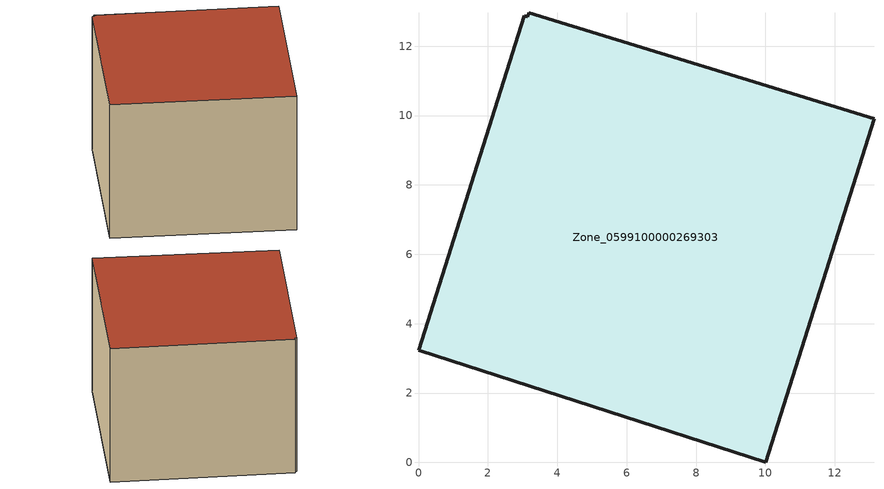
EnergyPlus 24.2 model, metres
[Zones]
Zone_0599100000269303
 floor ground (C_G): 0,3.24 3.04,12.88 3.14,12.85 3.18,12.97 13.13,9.9 10.01,0 z0.36
 wall outside (C_F): 0,3.24 10.01,0 13.13,9.9 3.18,12.97 3.14,12.85 3.04,12.88 0,3.24 z0.36:8.93
 roof outside (C_R): 3.04,12.88 0,3.24 10.01,0 13.13,9.9 3.18,12.97 3.14,12.85 z8.93
[BUILDING]
Pand.0599100000269303: North Axis=0; Terrain=City; Loads Convergence Tolerance Value=0.04; Temperature Convergence Tolerance Value=0.4; Solar Distribution=FullExterior; Maximum Number of Warmup Days=25; Minimum Number of Warmup Days=1
[Site:Location]
Rotterdam.The.Hague.AP_ZH_NLD Design_Conditions: Latitude=51.96; Longitude=4.45; Time Zone=1; Elevation=-4.5
[SITE:GROUNDTEMPERATURE:BUILDINGSURFACE]
18, 18, 18, 18, 18, 18, 18, 18, 18, 18, 18, 18
[MATERIAL] Thermal Absorptance=0.9; Solar Absorptance=0.7; Visible Absorptance=0.7
Name | Roughness | Thickness | Conductivity | Density | Specific Heat
G.TI.1946 | MediumSmooth | 0.15 | 1 | 540 | 1210
F.TI.1946 | Rough | 0.3 | 0.857143 | 1920 | 840
R.TI.1946 | MediumRough | 0.2 | 0.1 | 1500 | 1000
[CONSTRUCTION]
C_G: G.TI.1946
C_F: F.TI.1946
C_R: R.TI.1946
[ZONE]
Zone_0599100000269303: Type=1; Multiplier=1; Ceiling Height=Autocalculate; Volume=Autocalculate; Floor Area=autocalculate; Part of Total Floor Area=Yes
[ZONEINFILTRATION:DESIGNFLOWRATE]
Infil_Zone_0599100000269303: Zone or ZoneList or Space or SpaceList=Zone_0599100000269303; Schedule=AlwaysOn; Design Flow Rate Calculation Method=Flow/Area; Flow Rate per Floor Area=0.003; Constant Term Coefficient=1; Temperature Term Coefficient=0; Velocity Term Coefficient=0; Velocity Squared Term Coefficient=0
[HVACTEMPLATE:ZONE:IDEALLOADSAIRSYSTEM]
Zone_0599100000269303: Maximum Heating Supply Air Temperature=50; Minimum Cooling Supply Air Temperature=13; Maximum Heating Supply Air Humidity Ratio=0.0156; Minimum Cooling Supply Air Humidity Ratio=0.0077; Heating Limit=NoLimit; Cooling Limit=NoLimit; Dehumidification Control Type=ConstantSensibleHeatRatio; Cooling Sensible Heat Ratio=0.7; Dehumidification Setpoint=60; Humidification Control Type=None; Humidification Setpoint=30; Outdoor Air Method=None; Outdoor Air Flow Rate per Person=0.00944; Outdoor Air Flow Rate per Zone Floor Area=0; Outdoor Air Flow Rate per Zone=0; Demand Controlled Ventilation Type=None; Outdoor Air Economizer Type=NoEconomizer; Heat Recovery Type=None; Sensible Heat Recovery Effectiveness=0.7; Latent Heat Recovery Effectiveness=0.65
[ZONECONTROL:THERMOSTAT]
ThermostatControl_Zone_0599100000269303: Zone or ZoneList=Zone_0599100000269303; Control Type Schedule=DualSetpointControlType; Control 1=Thermostat_Zone_0599100000269303; Temperature Difference Between Cutout And Setpoint=0
[THERMOSTATSETPOINT:DUALSETPOINT]
Thermostat_Zone_0599100000269303: Heating Setpoint Temperature Schedule=HeatingSetpoint_Zone_0599100000269303; Cooling Setpoint Temperature Schedule=CoolingSetpoint_Zone_0599100000269303
[SCHEDULE:COMPACT]
HeatingSetpoint_Zone_0599100000269303: Through: 12/31, For: AllDays, Until: 24:00, 21
CoolingSetpoint_Zone_0599100000269303: Through: 12/31, For: AllDays, Until: 24:00, 24
DualSetpointControlType: Through: 12/31, For: AllDays, Until: 24:00, 4
AlwaysOn: Through: 12/31, For: AllDays, Until: 24:00, 1
